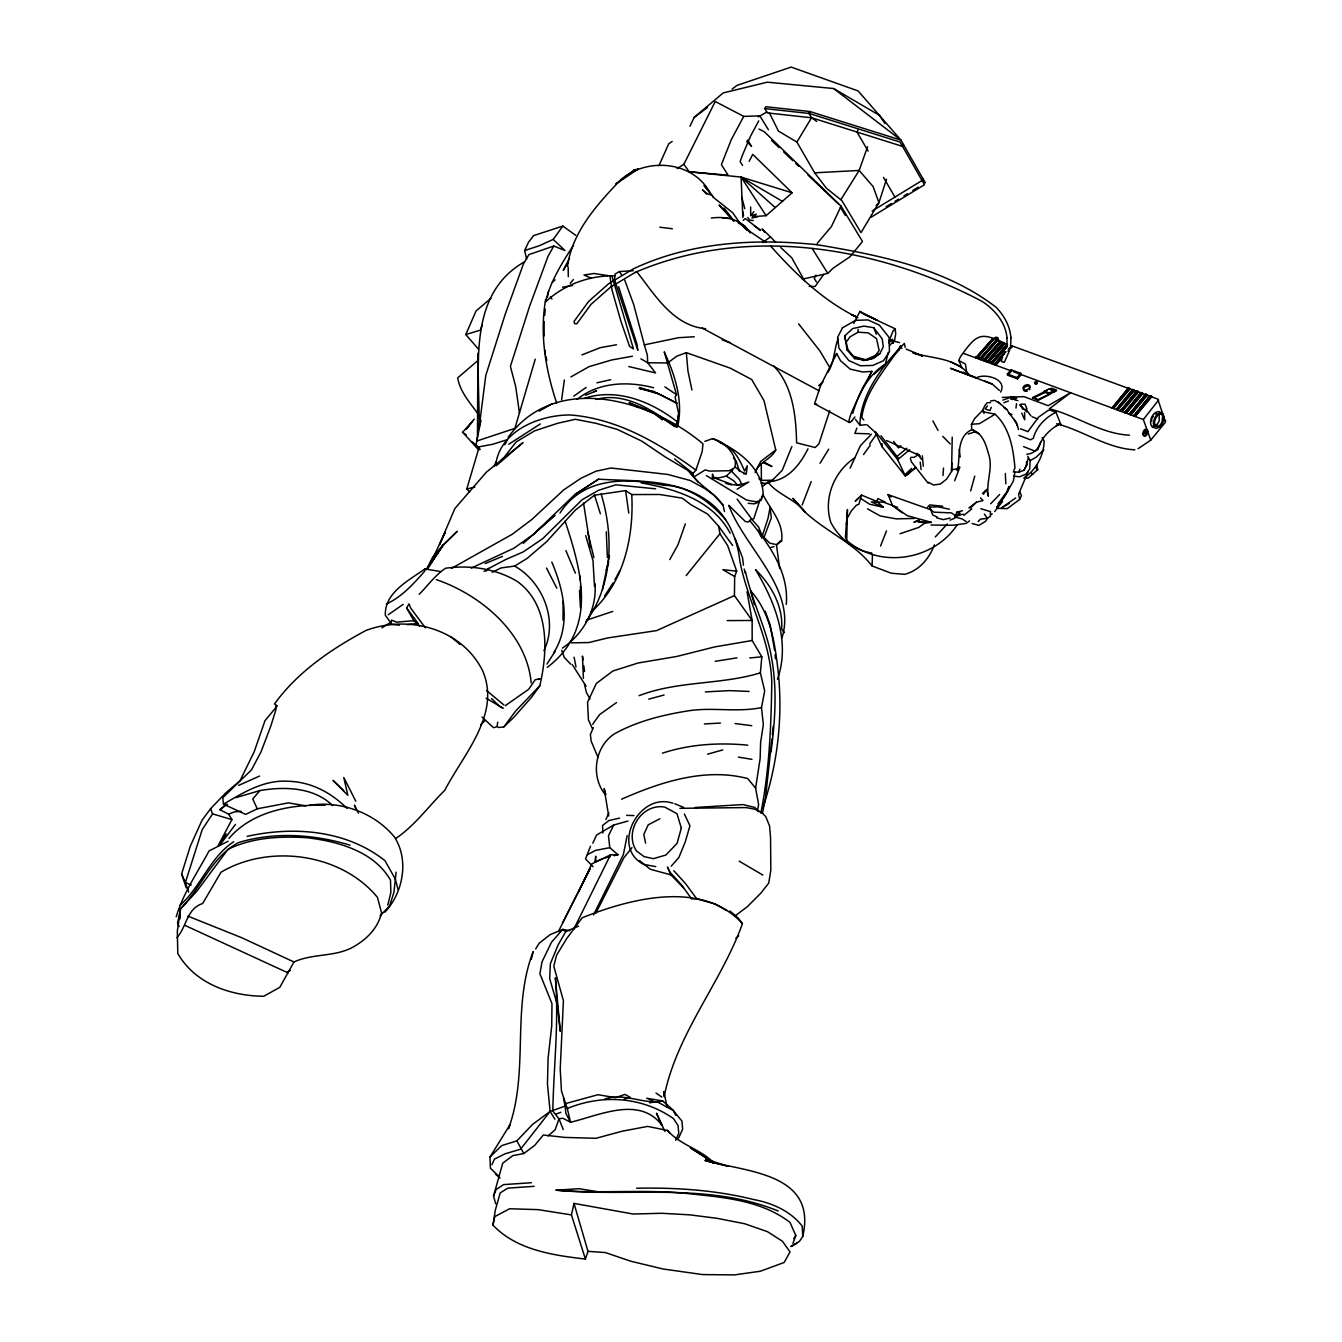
<?xml version="1.0" encoding="UTF-8"?>
<svg xmlns="http://www.w3.org/2000/svg" width="1342" height="1342" viewBox="0 0 1342 1342"><rect width="100%" height="100%" fill="white"/><g stroke="black" fill="none" stroke-linecap="round" stroke-linejoin="round"><path stroke-width="1.5" d="M983.401 494.275L986.605 489.394L988.266 496.204C985.816 481.392 993.835 467.15 988.115 452.657C985.766 443.514 981.841 432.459 971.742 429.658C956.024 437.123 960.419 456.683 957.567 470.556M563.019 620.004L563.103 601.367M781.95 637.953C797.265 589.339 744.609 547.939 728.756 505.33L745.263 521.434L748.266 522.072L751.486 519.002L758.649 527.121L762.004 535.273L769.687 543.107L776.431 544.651L781.598 541.128C784.147 522.843 770.358 509.557 762.893 494.477M865.959 424.726L859.97 425.196C859.836 395.001 883.757 363.967 904.374 343.401L905.145 347.31M477.92 353.231L477.45 436.922L476.125 444.722L480.184 449.436M713.39 477.584L712.401 478.758L712.518 474.078L713.39 477.584L732.514 484.647L739.14 485.385L748.802 481.996L737.127 489.209M1010.861 337.949C1010.174 326.341 1004.202 315.622 996.2 307.385C945.657 268.148 878.842 255.064 817.06 244.714M757.475 810.719L758.616 804.529L755.613 788.106L760.126 758.633L760.629 742.294L763.346 724.646L761.484 707.586L764.688 690.945L760.377 672.845L761.837 656.825L752.174 640.503L752.141 620.474L734.443 595.613L734.661 576.54L736.674 571.155L727.632 545.59L719.949 533.73L718.557 526.131L707.62 514.053L690.962 504.76L682.357 498.184L659.71 494.493L631.747 494.561L625.624 490.635L594.54 495.164L575.349 510.094L546.613 541.698L527.003 558.507L514.64 566.072L501.12 567.934L492.195 572.279M1006.936 343.988L1007.02 337.731M1010.794 344.072L1010.878 337.513M1013.21 471.898L1018.729 472.183L1023.963 470.321L1026.496 465.288L1026.546 461.514M631.747 494.561C633.978 536.565 623.913 583.166 591.134 611.969M827.813 372.506C834.573 361.954 833.919 349.843 838.163 338.536M928.513 482.281L933.512 485.016L940.339 484.026L946.613 479.161L951.595 471.361L951.78 462.923M1024.08 477.752C1036.192 470.069 1044.009 455.089 1044.093 440.881L1042.08 437.576M498.335 727.481L503.77 726.961L513.667 717.484L531.751 697.035L539.803 685.762C547.955 651.273 549.75 605.074 517.442 581.556C496.221 568.639 469.885 564.747 445.477 568.27C435.294 575.131 427.846 585.481 419.274 594.254M846.433 524.789L847.456 509.524L846.718 540.474C879.647 568.991 933.596 560.771 957.249 524.722M934.367 544.869C929.335 558.591 919.253 570.417 904.743 574.342L891.289 573.235L872.082 565.955L872.468 554.397M966.827 373.613L965.485 364.135L958.825 360.528L960.335 356.905C977.295 333.051 980.717 331.491 1007.104 344.542L996.133 357.073M180.096 918.75L180.281 914.774M790.706 1246.483L799.48 1241.35L802.768 1236.385C817.479 1173.025 746.353 1171.952 704.902 1160.478L727.834 1166.332L705.724 1159.002L712.854 1162.877M1027.771 456.263L1030.153 460.591L1029.733 468.928L1026.06 474.078L1019.568 476.796L1013.512 476.125M585.766 622.084C612.657 585.33 614.049 536.364 601.149 493.973M176.959 937.672C186.672 926.785 186.756 908.517 202.625 903.552L220.994 872.233C269.239 843.481 341.321 853.311 377.404 897.328L381.564 912.745C377.874 928.949 365.376 940.625 351.118 948.123C332.984 956.93 311.965 953.592 293.965 961.979L279.79 987.36L263.753 996.25C230.489 995.999 195.127 983.703 177.781 953.474L177.329 931.063L180.566 908.786C201.199 887.783 211.583 856.884 238.54 842.575C274.775 831.503 314.112 834.388 350.027 845.158M595.378 862.336L595.731 856.213L595.211 861.916L602.793 858.729M951.595 471.361L952.216 437.173M440.495 571.507L424.928 568.958C409.058 580.247 384.265 592.728 385.355 615.324L389.666 621.245M943.007 475.554L943.51 468.106M573.487 245.301C562.03 262.847 550.405 281.451 545.473 301.95C564.059 284.655 589.675 275.211 614.888 275.848L615.089 274.07L619.467 271.554L633.172 270.715M846.601 521.317L845.41 537.068L846.718 540.474M544.131 321.627L544.114 336.02M544.684 315.42L545.238 309.197M614.888 275.848L614.519 279.773L637.819 350.329L636.846 343.77L618.628 286.785M771.935 738.838L765.426 798.423L762.457 813.286M772.338 734.661L773.16 726.324M545.657 299.551C539.518 334.493 545.657 369.855 556.695 403.137M594.992 583.485C597.073 609.469 583.602 633.726 562.449 648.119M888.303 352.376L885.284 364.269C867.788 374.653 857.605 396.376 852.724 413.42M770.996 751.956C775.626 717.853 777.521 682.893 769.788 649.075C763.481 622.604 751.252 598.113 745.414 571.507M396.091 872.149L393.927 892.396L389.599 905.9L380.121 915.798M495.651 465.624C499.274 430.883 539.752 414.611 570.769 414.997C617.555 418.855 658.737 442.977 695.894 470.086L693.059 473.458L693.848 477.014C702.47 487.482 715.286 493.671 723.036 505.213L724.462 511.503M424.928 568.958L424.642 571.239C413.638 583.77 401.694 597.039 386.328 604.017M743.552 473.776L746.269 473.81L747.326 465.758L744.558 471.042C740.063 460.373 734.443 448.849 723.07 444.286M1015.961 408.035L1016.548 403.707M561.627 399.748L564.378 379.987M761.585 538.125L768.11 518.012L770.04 507.444L771.348 517.794L764.118 537.068M677.542 426.806C683.648 401.459 674.858 374.653 664.24 351.839L676.519 394.649L675.11 397.064L678.683 413.755L676.603 427.008L654.108 413.453L629.113 402.6M1028.19 458.125L1026.496 465.288M587.997 1251.365L605.309 1252.539L630.757 1261.212L663.065 1268.995L702.604 1274.581L734.443 1274.9L760.327 1271.243L784.147 1262.486L790.019 1251.952L782.453 1241.266L767.439 1231.671L744.609 1223.719L716.963 1218.301L689.805 1214.846L661.64 1213.285L633.122 1214.024L574.007 1203.405L587.997 1251.365L585.414 1259.064C552.971 1255.256 516.418 1249.989 492.984 1225.112L495.299 1210.266L500.214 1192.904L507.813 1188.156L534.133 1186.311M676.603 427.008L678.683 413.755M1145.145 432.795L1146.152 431.99M1014.871 472.334L1013.378 480.973L1004.739 496.389L996.67 507.578L1008.11 490.501L1009.083 486.76M497.144 725.653L497.765 722.113M975.668 357.828L975.886 356.62L977.026 357.895L993.097 339.61M894.409 341.136L895.701 333.94L895.198 328.807L863.443 313.894M1151.587 421.371L1151.889 419.694M547.419 297.27L548.509 291.315M567.532 266.236C572.195 232.082 596.855 204.823 619.685 180.818C645.334 156.846 693.16 160.503 710.103 193.03L704.064 185.448L713.29 196.67M627.167 835.58L623.393 854.552L593.533 914.909M602.441 589.574L609.486 555.554M492.984 1225.112L494.795 1216.624L509.574 1208.756L538.243 1209.645L571.424 1214.913L585.414 1259.064M574.007 1203.405L571.424 1214.913M849.268 422.445L814.577 403.808L820.65 385.456L836.687 353.55L840.545 360.73L850.174 369.117L862.738 372.002L871.897 371.348L868.693 378.159M979.543 357.911L979.241 359.136L996.318 339.945L997.223 340.985L980.767 359.706L979.543 357.911L980.7 359.186L996.72 340.952M983.233 359.27L982.931 360.495L1000.109 341.304L1001.015 342.344L984.575 361.099L983.233 359.27L984.491 360.595L1000.528 342.327M760.83 813.168C769.402 770.207 771.147 725.737 771.784 681.971C770.409 639.195 747.762 602.239 739.861 561.107C737.278 537.588 726.928 514.087 706.932 500.432C675.697 478.591 635.001 481.459 598.599 479.161L575.013 494.426L533.294 534.485L513.986 548.173L471.176 568.152M387.788 905.129L390.841 892.615L390.505 880.184C374.183 851.281 337.479 841.199 306.446 837.676C279.958 836.1 252.111 837.458 227.939 849.385L196.67 891.44L180.566 908.786L177.53 923.246L179.157 926.45M860.423 498.268L869.666 504.257L883.288 507.209L876.913 501.505L861.514 495.081L858.947 504.223L856.364 505.229L851.231 511.05L846.752 519.169M882.097 443.632L881.946 446.567L905.347 476.058L915.714 467.234M480.99 420.281L476.762 441.032L514.892 428.383L535.24 359.186M777.437 679.27C790.723 641.795 775.005 601.921 755.529 569.662C771.298 585.078 783.242 606.215 781.631 628.878L784.382 632.669M531.247 959.312L533.227 951.579C511.117 1008.094 529.469 1072.09 508.484 1128.689L510.128 1124.495L489.981 1157.022L490.417 1168.211L497.999 1175.626M829.708 410.803L818.939 443.799L815.231 447.54L796.594 442.826C796.058 416.205 792.887 386.127 773.848 366.014M1007.943 351.252L1012.371 346.421L1010.509 345.347L1157.827 399.094L1165.41 422.227L1150.782 440.109L1138.05 448.714M1158.498 400.184L1143.35 419.509L1150.782 440.109M495.684 1203.808L493.537 1196.024L502.713 1163.246L512.728 1155.647L523.816 1153.533L534.653 1145.447L543.309 1135.013L564.965 1137.412L595.982 1138.301L621.95 1131.256L647.649 1126.408L667.511 1130.417C680.176 1145.112 700.591 1149.02 713.978 1163.028L690.274 1147.745L714.766 1163.162M970.669 490.887L974.762 476.108M987.091 360.646L986.739 361.904L1003.078 342.411L1003.967 342.73L1004.923 343.753L988.467 362.541L987.091 360.646L988.4 361.988L1004.386 343.737M760.243 498.922L753.885 518.515L752.141 519.606L737.127 499.14M667.108 1107.335L663.904 1091.583L664.173 1096.582C676.636 1033.575 721.04 983.132 742.428 923.699L738.385 918.18L729.914 910.983M962.516 510.715L956.695 512.258L954.883 518.163L950.052 520.109M384.902 912.107C403.12 892.933 409.411 859.803 394.28 836.771C374.116 812.514 340.683 800.587 309.532 805.25M186.202 887.75L181.606 873.927L190.279 846.248L202.038 820.214L210.56 808.74L225.641 793.021L240.017 780.725L254.158 751.856L265.011 720.62L277.358 705.775M176.221 916.787C183.2 893.135 197.509 872.535 209.033 850.962L228.073 841.233M1143.971 431.956L1143.569 433.667A3.623 1.963 -68.6 0 0 1144.407 435.982L1145.431 435.965A3.321 1.795 -68.6 0 0 1147.393 433.617L1147.796 431.906A3.623 1.963 -68.6 0 0 1146.957 429.591L1145.229 429.339A3.321 1.795 -68.6 0 0 1143.267 431.688L1142.847 433.399A3.623 1.963 -68.6 0 0 1143.686 435.714L1144.709 435.697A3.321 1.795 -68.6 0 0 1146.286 434.154M1146.672 433.349L1147.091 431.638A3.623 1.963 -68.6 0 0 1146.253 429.323M606.181 570.098L608.714 562.248M886.492 179.241L878.943 202.642L860.994 232.669L841.904 200.629L826.37 188.165L814.678 172.833L796.896 142.051L778.444 131.097L769.385 112.879M876.913 501.505L877.869 498.553L885.267 502.176L871.361 501.975L883.288 507.209M469.599 491.843L466.815 488.941L479.262 446.785L492.732 444.269L507.444 439.622L504.777 444.789M685.343 523.883L677.911 544.919L669.792 559.564M867.553 146.731L859.165 170.434L840.914 199.623M888.823 341.64L893.101 330.803L895.198 328.807M1009.57 350.497L1004.554 361.77M791.864 446.584L782.252 470.237L772.371 480.251L761.434 480.352L758.935 478.792M811.205 481.56L802.164 505.011M593.03 866.714L585.531 858.897L590.497 846.248M695.894 470.086L702.235 451.382L702.956 443.783C650.618 399.664 555.605 371.516 508.098 437.391M704.869 441.367L712.568 438.633C735.919 448.698 762.659 466.68 763.195 494.812L761.115 500.365L756.016 501.791L746.706 500.096L706.328 475.571M792.921 1243.363L795.823 1235.596L790.052 1222.478C760.511 1199.53 721.04 1197.215 685.158 1193.29C642.214 1189.197 599.086 1193.877 556.108 1190.169L579.19 1188.693L599.253 1191.998M954.665 480.721L959.882 467.117M856.884 428.115L854.854 433.382L869.515 433.852M482.298 325.032L480.268 330.182L465.791 334.561L478.389 349.037M880.57 545.959L886.492 530.912M893.403 356.116L899.023 349.91L900.7 345.699C886.475 368.597 865.171 390.321 861.765 417.765L863.829 419.945M493.537 1196.024L496.154 1189.498L503.569 1184.617L531.449 1182.721M893.873 341.136L893.051 343.2L893.873 341.136L899.526 342.579M1005.594 494.695L1008.916 486.525M1027.15 464.147L1023.963 470.321M494.393 465.741L495.936 462.017M850.107 468.173L860.423 445.661L871.394 434.221M1018.729 472.183L1019.987 469.146M1040.654 442.072C1038.96 448.245 1033.575 454.183 1026.815 454.183M465.791 334.561L476.075 310.925L490.954 298.31M593.332 727.649L590.396 734.443L591.101 741.002L597.978 757.274M1027.888 472.25L1018.595 494.158L1019.635 499.459L1007.272 508.635L997.475 508.366M553.676 652.833C571.356 624.986 563.908 590.497 551.814 562.08M1013.797 470.572L1014.955 467.922C1013.26 448.815 1009.838 427.796 995.076 414.208L984.525 412.028L982.495 410.551L974.778 418.402L971.474 424.273L971.742 429.658M675.68 1140.348L678.767 1133.302L678.045 1125.519L673.432 1118.54C642.03 1096.699 602.273 1094.032 567.297 1108.526L561.476 1091.096L560.218 1069.004L563.422 1000.713L553.793 966.206L556.578 955.152L566.659 938.662L582.143 917.827C629.952 898.536 702.604 879.446 742.428 923.699M762.726 807.985C777.957 763.464 783.325 714.867 777.756 668.014C774.535 640.335 769.721 611.986 750.547 590.715L754.422 604.605M991.319 407.347L989.91 410.551L985.129 408.975L987.46 405.854M658.905 165.737L668.752 143.745L672.191 141.43M605.896 819.559L608.865 812.933M746.739 141.883L747.578 140.021L751.57 146.362L748.417 143.225M922.877 178.637L922.021 180.516L872.166 211.013M678.582 1138.15L682.659 1129.125L681.904 1121.04L673.097 1110.421L657.496 1101.983C640.117 1102.352 622.805 1093.16 604.789 1098.997M526.601 259.258L524.688 250.518L528.446 242.365L533.579 235.622L562.868 226.077L575.735 235.32M903.468 144.5L902.579 146.395L811.725 117.794L808.958 113.433L764.755 108.585L765.829 106.723L810.031 111.554L900.985 140.138L925.275 182.864L922.457 180.08M755.11 472.569C758.498 462.252 771.08 459.568 775.76 449.973L764.001 400.587L751.654 379.484L730.199 368.127L686.332 352.644L676.72 356.217L667.679 362.961L647.716 362.759L640.922 358.851M491.893 1164.671L494.46 1159.119L505.263 1153.734L520.545 1149.222L550.103 1111.461L565.116 1106.127L563.439 1098.041M592.812 843.179L596.603 835.026L613.68 825.028L628.006 821.052M712.485 477.081L718.305 478.037L726.29 476.091L732.95 469.734M613.68 825.028L608.496 835.747L609.771 847.658L618.041 854.753L610.493 854.871L573.705 929.318M857.89 130.157L857.001 132.053L868.123 151.109M759.035 129.067L764.353 131.801L841.082 206.148L831.436 226.546L817.228 243.372M1019.635 499.459L1021.48 495.55L1019.685 491.826M689.973 126.249L694.2 117.375L723.17 92.95L767.288 82.181L833.634 88.538L879.295 115.244L885.015 123.581M430.346 563.422L445.208 532.237L439.589 544.399L454.871 508.534L486.358 472.166L522.994 442.592L496.339 465.64M543.879 650.753C558.507 620.809 542.94 581.975 514.64 566.072M1144.978 432.459L1146.269 432.325L1145.095 433.583M558.356 931.6L590.228 868.341L562.516 923.078M677.073 168.606L683.866 164.278L715.236 101.522L743.77 116.385L759.874 115.882L768.446 129.788M815.953 275.06L814.242 278.482L816.456 281.954M853.747 323.388L859.903 311.394L877.064 320.184L863.292 313.877M874.531 357.744L879.849 353.684L883.304 346.79L882.231 338.939L873.759 327.7L863.896 326.123L852.69 328.572L844.655 335.986L847.154 350.145L854.804 358.683L866.697 360.059L872.568 358.314M578.67 891.692L591.839 863.879L610.493 854.871M569.444 258.352L563.237 270.413L568.371 261.992M426.202 569.813L432.644 557.316L443.38 544.667L457.27 531.298L441.988 546.446L436.167 554.934M749.155 161.359L752.745 154.38L792.115 192.795L766.114 215.676L752.56 216.733M226.026 804.244L219.836 809.696L228.677 814.158L231.914 819.593L218.176 845.611M595.764 913.332L623.896 857.739L631.981 847.674M755.512 471.243L760.78 461.396L775.76 449.973M743.77 116.385L731.34 139.518L721.392 164.68L728.136 175.198L689.218 171.776L683.866 164.278M613.109 582.948L604.605 595.999M615.005 579.543L619.702 571.004M956.779 470.136L958.758 466.546M807.985 448.798C800.084 464.466 788.358 479.882 769.587 481.728M524.688 250.518L539.048 245.838L553.189 239.43L565.016 250.568L553.81 246.039L548.073 256.221L529.738 305.859L510.396 366.332L515.714 386.681L519.455 413.034M578.519 926.165L565.754 931.583L558.171 944.835L550.371 963.707L549.683 978.62L557.349 1004.94L560.285 1031.327L555.37 977.865C559.128 1022.151 553.642 1066.84 552.803 1111.025L558.993 1118.809L563.237 1129.561M808.958 113.433L810.031 111.554L809.109 113.433L900.096 142.051L924.437 184.76L871.075 217.203M419.593 626.177L413.839 620.692L406.626 608.01L409.008 603.883L410.753 608.178L425.364 627.821M889.377 345.733L892.866 342.126M633.743 268.652L608.714 283.648L588.584 301.48L574.057 321.392L574.577 323.623L576.741 323.774M888.941 342.982L892.648 339.207L892.061 340.902L889.612 339.476L890.383 340.214M1000.662 392.065C1007.557 379.4 986.303 373.311 977.093 377.438M758.733 120.881L750.564 136.112L742.143 155.907L740.147 161.577L742.562 165.385M796.896 142.051L811.591 117.677M535.693 948.878L539.149 943.225L550.186 934.619L562.768 929.385L569.78 930.727M820.029 463.258L828.702 449.184M899.023 349.91L900.851 346.957L901.891 348.366M218.998 845.376L226.194 833.902M834.657 356.737L836.687 353.55M427.192 569.092L443.38 544.667L427.343 568.958M546.966 664.038L555.185 651.239M823.686 274.372L815.148 286.483L809.243 286.383M210.56 808.74L212.539 813.873L202.223 829.608L185.364 882.566L188.719 892.162M871.897 371.348L862.101 388.995L851.465 412.631A43.548 4.177 -62.7 0 0 851.868 420.734M869.65 444.017L876.511 434.053M793.709 1238.565L795.823 1235.596M846.517 341.774L850.04 336.825L858.159 332.195L868.291 332.883L876.561 338.654L879.144 350.53L873.357 358.398L863.745 360.478L853.998 357.089L847.909 349.507L844.655 335.986M592.661 724.277L599.606 714.581L616.498 702.571M863.527 454.586L870.237 445.242M553.189 239.43L562.868 226.077M997.928 503.921L1005.544 493.554M577.077 323.439L590.966 304.399L610.593 287.104L635.37 272.325M219.568 845.443L235.437 824.458M863.745 360.478L879.849 353.684M504.693 456.565L516.15 441.937L534.619 430.832L557.92 423.2L575.366 419.291L595.932 423.3L617.421 429.457L641.661 441.065L665.565 457.169L693.059 473.458L674.623 458.914M994.69 511.503L1002.608 501.388M467.15 428.031L474.263 419.04M851.868 420.751L854.871 416.959M466.144 429.339L472.501 421.388L462.571 432.241L478.926 449.973M719.949 533.73L686.165 575.584M570.249 283.38L573.336 279.589M995.462 340.348L997.643 337.681L996.083 337.127L992.375 339.241L977.647 356.1M750.631 206.987L750.698 215.609L753.952 211.617M179.778 905.598C200.897 886.861 210.006 857.085 233.709 841.753M1126.29 412.732L1125.099 411.625L1126.29 412.732L1142.059 392.887L1141.153 392.552L1124.63 412.631L1141.153 392.552L1142.344 393.659M1129.998 414.091L1145.783 394.212L1129.243 414.326L1145.783 394.212L1147.611 395.051L1130.903 414.93L1129.712 413.319L1130.803 414.393L1146.588 394.498L1130.803 414.393M1134.258 415.785L1150.211 395.689L1133.705 415.97L1150.211 395.689L1151.939 396.611L1135.231 416.523L1133.973 415.014L1135.147 416.121L1151.101 396.007L1135.147 416.121M1116.896 409.276L1133.453 389.784L1134.493 390.337L1117.802 410.115L1117.416 408.807L1116.158 409.511L1132.665 389.499L1116.896 409.276L1133.738 390.572L1132.665 389.499L1133.738 390.572M1121.09 410.87L1136.909 390.992L1120.402 411.071L1136.909 390.992L1138.721 391.864L1122.029 411.659L1120.805 410.082L1121.929 411.172L1137.748 391.294L1121.929 411.172M1125.384 412.397L1142.059 392.887L1143.099 393.424L1126.391 413.269L1126.005 411.96M1112.652 407.733L1129.159 388.224L1130.149 388.777L1113.474 408.522L1113.088 407.23L1111.931 407.951L1128.421 387.955L1112.652 407.733L1129.444 388.995L1128.421 387.955L1129.444 388.995M332.615 805.552C313.692 787.083 284.47 786.378 259.895 790.572L252.749 798.993L257.295 808.79L288.362 802.868L305.942 805.888M761.518 496.792L763.195 494.812M776.901 544.785L780.222 540.943L781.598 541.128M1021.212 374.586L1017.504 378.863L1007.859 375.307L1007.339 374.032L1011.063 369.771L1020.708 373.311L1021.212 374.586L1143.35 419.509M1007.859 375.307L1011.566 371.029L1011.063 369.771M1017.504 378.863L1016.984 377.605L1020.708 373.311M987.511 361.652L1003.497 343.418M1007.104 344.542L990.648 363.33L993.399 360.21M1007.59 344.273L991.704 362.424L992.191 363.9L1007.288 346.655M1006.685 346.806L991.302 363.128L993.952 360.109M996.586 357.089L1003.212 349.524M1005.208 351.386L994.372 364.705L1003.984 353.718M1005.997 351.671L995.412 363.766L995.898 365.276L1002.659 357.308M997.693 361.468L1004.302 353.919M1008.261 349.39L1010.912 346.353L1010.509 345.347M977.043 356.267L992.694 338.587L993.516 339.643L977.093 358.348L976.607 356.888M979.962 358.918L985.296 352.845M987.964 349.809L995.982 340.683M983.652 360.277L999.673 342.009M671.168 866.211L678.867 857.521L685.192 842.088L689.956 825.766L684.386 814.024M935.29 536.917L947.267 524.001M560.017 512.946C583.2 477.031 625.909 477.584 663.2 485.234C687.976 485.401 710.052 501.841 725.636 519.706M927.507 507.293L929.721 504.928L942.805 506.236M876.141 205.611L878.943 202.642L873.122 186.605L859.165 170.434L814.678 172.833M547.284 667.393C597.525 628.979 582.193 572.917 565.167 521.317M489.981 1157.022L501.673 1145.615L516.855 1140.868L532.606 1124.395L550.103 1111.461L547.452 1084.001L548.09 1058.167L551.73 1025.993L551.965 1003.648L539.903 973.722L542.017 961.828L551.545 942.151L562.768 929.385L565.754 931.583M501.036 460.323L503.904 457.337M990.681 503.753L999.639 494.493M228.912 838.498C251.927 811.289 291.298 804.177 325.167 805.25M978.083 521.585L980.499 519.153L987.377 518.347L990.362 516.301L990.43 511.621L980.801 508.685M802.348 279.203L827.813 273.399L832.828 268.4L849.989 256.741L862.503 241.493L841.082 206.148M1156.435 426.27L1157.777 424.928M982.512 493.453L985.229 490.753M486.123 571.105L488.857 568.387L505.666 559.564L523.212 551.914L542.722 538.662L581.975 499.828L598.482 490.3L615.777 484.831L655.668 488.823M1024.08 478.457L1028.157 478.087L1037.668 469.7L1036.779 465.003M861.514 495.081L855.24 501.237L858.192 498.469M970.451 508.014L976.439 502.193L983.049 500.583L980.448 497.832M1043.841 449.855L1036.108 457.253L1030.153 460.591M873.793 374.368L885.284 364.269M480.621 724.747L484.999 720.637M911.637 468.442L905.833 473.86L906.521 475.32L915.73 467.653M822.948 381.866L818.872 385.674L821.606 384.097M478.54 359.991L457.689 377.89C460.071 392.283 470.79 403.59 478.926 415.164M552.367 282.29L555.051 279.908M533.294 534.485L554.9 515.244L523.246 543.393M548.09 1135.902L555.135 1129.763L558.993 1118.809L562.835 1118.238L570.535 1122.247C599.203 1115.487 639.362 1095.609 661.757 1125.049L656.49 1113.206L664.961 1131.457M1015.642 497.983L1001.333 507.981L1009.201 503.401M900.901 445.779L898.385 447.926L893.621 441.434M957.551 515.11L959.849 513.147L956.695 512.258M743.233 220.373L745.38 218.578L760.595 230.421L754.506 226.026M855.139 457.505C834.204 471.327 823.065 498.134 830.832 522.457C839.102 538.125 854.015 550.388 871.797 553.005M963.858 515.362L971.759 508.886M735.852 938.226L738.788 935.844M762.457 486.542L769.536 480.872M539.803 685.762L515.781 710.874L503.77 726.961M969.528 520.847L966.274 523.38L953.072 525.242L930.979 525.024M968.89 507.947L976.439 502.193M734.896 916.032L747.276 906.739L760.998 892.984L768.748 883.036L770.828 870.22L770.543 837.374L769.57 825.984L765.695 816.456L761.3 812.162L754.875 809.209L746.202 807.582L679.924 808.32M694.2 117.375L707.385 107.528M732.095 89.058L737.043 85.368L791.176 67.1L858.108 90.937L900.985 140.138L833.634 88.538M762.575 242.583L770.459 236.88L775.575 242.181M1001.82 359.102L1001.451 361.468L1003.984 362.357M598.599 479.161L575.013 494.426M395.773 838.431C414.913 825.632 428.433 806.307 444.739 790.354C463.577 754.036 501.237 714.313 482.65 670.765C461.463 628.341 408.673 614.636 366.064 630.404C331.659 648.84 297.471 671.956 274.489 703.98L275.966 704.802L275.898 709.75L270.799 726.123L261.069 751.772L251.491 769.889L222.789 797.668L223.46 804.16L245.67 814.393L257.295 808.79M925.292 522.743L918.8 527.406L900.029 533.747M219.836 809.696L227.385 804.311M773.478 479.295L767.825 483.321L761.3 483.355L762.692 482.533M959.849 513.147L954.95 516.62L963.254 514.103M573.789 396.142L586.118 387.435M388.274 614.737L403.204 604.353M451.415 568.438L512.241 534.284L531.868 519.471L563.674 489.897L581.052 478.222L596.033 471.193L610.929 468.006L667.712 474.431L690.174 480.486L705.271 488.79L714.045 495.315L723.036 505.213M906.823 448.245L897.278 456.179L897.681 459.652L905.347 476.058M909.691 449.755L897.681 459.652L875.554 431.839M505.38 705.607L528.664 689.285L535.173 679.757L539.115 678.867M508.786 444.219L540.323 423.988M381.916 627.855L391.545 621.732M577.194 399.329C598.599 382.034 627.989 381.011 653.621 387.754M990.631 514.909L992.224 513.919M918.985 454.317L914.036 457.354L911 457.303M484.043 571.323L488.857 568.387M886.156 206.685L891.491 203.447M895.047 201.283L898.603 199.102M903.938 195.865L907.494 193.701M912.828 190.447L918.163 187.192M223.46 804.16C243.674 792.451 264.038 779.568 288.58 781.279C311.327 782 331.172 792.636 346.974 808.37M287.054 972.38L290.392 970.367M1145.749 431.906L1145.33 433.667M791.478 1246.399L796.762 1243.346M539.199 411.172L552.334 403.623M1056.154 425.917L1059.593 423.955M758.347 116.871L766.802 112.04M570.853 376.951L589.104 366.618L611.818 359.941L632.451 356.217M995.076 414.208L979.392 423.703L971.474 424.273M1054.443 391.864L1053.94 390.589L1049.293 393.021L1044.378 391.21L1044.881 392.485L1049.494 393.541M1056.322 389.968L1051.591 388.224L1049.36 389.331L1056.607 390.74L1037.953 399.564L1032.585 397.551L1038.255 400.319L1049.796 394.296M587.461 854.619L595.546 850.392L609.771 847.658M524.571 261.774C465.456 295.324 480.285 371.113 479.06 428.048L485.787 375.441L505.28 314.062L523.581 263.586L528.916 254.611L553.81 246.039M659.895 818.754L648.22 824.81L643.808 834.422L645.586 843.111M1044.378 391.21L1049.159 388.828L1053.94 390.589M1046.961 390.522L1032.585 397.551M1044.881 392.485L1032.904 398.322M621.581 799.195C660.432 782.067 705.154 767.372 747.645 778.561L755.613 788.106M238.641 785.389L259.593 776.062M919.304 519.891L913.952 522.273L919.488 519.941M485.167 563.573L502.411 556.41M734.443 595.613L656.54 630.623L607.691 637.936L588.786 642.566L571.625 642.835M585.582 395.253L596.586 390.79L593.818 391.713M634.095 268.484C690.912 241.946 755.412 238.339 816.976 244.697M635.018 272.493C746.236 224.584 877.651 246.207 982.126 301.413C995.311 309.968 1005.879 323.187 1007.003 338.167M1002.826 400.117L1012.271 396.762L1016.615 398.306L1013.898 399.195M1003.883 402.785L1008.446 400.956M228.677 814.158L234.447 811.86L241.241 811.306M581.942 354.892L600.126 347.712L616.498 344.743M538.394 679.421L540.038 678.8M556.225 1114.028L560.922 1112.266M758.482 502.294L754.204 503.854L748.199 503.3M612.774 611.432L586.42 620.205M951.411 469.801L957.769 468.677M1061.22 425.498L1056.037 412.346C1045.804 416.909 1035.873 427.393 1033.407 438.18L1030.505 439.84L1018.981 435.362M1060.532 423.736C1050.333 428.266 1040.453 438.75 1038.037 449.503L1035.135 451.164L1023.644 446.651M968.253 434.003L974.795 431.923L979.023 433.768M235.806 797.668L259.895 790.572M1010.476 399.094L1013.126 398.322M760.377 672.845C720.889 684.99 678.029 680.595 639.094 695.676M771.08 547.435L773.998 546.613M707.637 754.154L722.751 749.926M624.248 1099.081L630.304 1097.387L624.969 1094.418L615.475 1097.639L597.962 1094.72L565.334 1103.644M497.547 726.592L493.537 727.7L482.013 717.064M648.773 699.148L664.072 695.005M662.445 753.164C689.889 744.189 719.111 742.378 747.729 745.179M624.751 280.142L633.676 304.483L644.345 344.877L678.566 337.698L694.284 336.758M750.698 215.609L756.334 214.166L751.939 218.025L757.827 216.616M604.688 857.941L610.409 856.582M614.217 855.659L618.041 854.753M950.153 518.012L943.292 519.622L936.901 517.895M466.815 488.941L474.766 487.112M619.618 818.1L608.966 820.516L602.508 825.515L602.977 833.03M596.905 382.805L610.694 379.702M595.898 399.43C624.6 391.646 652.665 409.897 674.59 426.622L677.475 422.009C651.927 401.795 617.236 387.687 584.726 398.222M1026.395 391.26L1027.284 391.076M247.129 836.368C293.713 825.951 346.521 830.061 385.02 860.742L395.269 878.993L398.104 889.629M657.496 1101.983L662.713 1100.96L673.198 1110.119L675.781 1115.303M562.516 287.188L572.598 285.51M715.236 661.321L736.993 657.848M752.174 640.503L714.732 646.911L676.938 656.423L637.903 663.049L612.858 671.017L596.301 683.481L587.544 702.285L588.417 719.815L592.359 728.505M761.484 707.586C737.865 712.518 713.642 707.234 689.771 710.606C663.804 714.649 637.802 720.906 614.653 733.705C594.623 746.555 590.346 776.632 605.41 794.732M990.614 400.956L994.741 400.352L1000.176 403.657M413.839 620.692L396.645 622.151L391.612 620.121L390.522 624.131L399.346 625.221M649.662 1102.788L662.713 1100.96L646.693 1098.226L654.175 1101.614M407.263 624.684L417.496 623.426M931.398 522.34L925.41 523.044L917.76 521.619L931.398 522.34L907.46 515.747L892.547 505.515L888.001 494.611L931.398 509.977M749.775 657.949L761.837 656.825M1129.461 435.177C1101.279 433.952 1076.318 415.517 1049.343 408.756L1070.614 392.753L1048.136 405.687L1024.013 396.645L1002.323 397.4M921.115 469.532L920.193 462.134M1134.846 449.805C1107.284 448.58 1082.927 430.463 1056.607 423.753M704.382 723.959L720.469 723.036M705.338 691.918L729.427 690.61L749.138 691.449M695.19 807.515L742.914 804.563L754.808 807.448L759.052 811.876M955.588 515.781L951.478 512.896L933.864 512.158L930.56 509.692L929.805 507.125L937.823 506.773L949.398 509.222M990.564 402.6L987.209 402.717L984.944 405.469L982.495 410.551L984.005 413.386M914.07 518.465L896.221 518.868L880.285 515.965L867.519 508.853M726.676 910.497L714.967 903.904L696.766 898.821L691.667 898.922L681.333 884.63L669.993 872.25L667.477 867.117L670.899 874.85L683.548 887.867M636.662 1188.224C675.814 1187.452 715.42 1190.052 753.533 1199.513C772.036 1202.969 790.421 1210.903 802.214 1226.152L802.768 1236.385M727.196 620.591L752.141 620.474L747.041 591.805M711.294 218.041C725.787 216.079 742.411 219.367 750.245 232.954M722.566 218.008L727.817 217.991M1021.01 404.143L1025.053 404.21L1026.999 408.991M626.647 815.332L633.927 815.584M689.218 171.776L741.086 177.077L792.115 192.795M556.108 1190.169C629.985 1197.316 707.268 1182 778.209 1211.004M736.674 571.155L722.835 569.645L734.661 576.54M811.575 117.794L767.406 112.913L764.755 108.585M672.963 803.288C638.943 791.411 610.14 847.372 643.774 864.433L655.768 866.613M659.794 227.217L672.342 228.761M735.148 723.539L751.772 725.703M753.214 220.541L749.692 220.071L747.712 217.421M814.577 403.808L816.657 404.11M607.758 275.563L593.835 273.483L583.971 275.043L591.268 278.096M913.952 353.231C932.992 358.717 956.578 357.861 969.746 375.458M1153.717 427.494L1152.526 427.31C1147.678 422.747 1152.442 411.256 1159.119 411.591L1160.075 412.329M1153.164 425.783L1155.194 425.649A7.146 3.858 -68.8 0 0 1159.169 420.902L1159.253 413.722M738.419 757.14L751.973 759.337M670.899 874.85L650.333 869.281L639.513 860.558M705.557 328.706C673.063 325.72 654.946 294.905 636.695 271.554M1014.703 399.882L1017.84 400.553M628.828 366.551L655.55 372.925L647.716 362.759L647.314 355.11L644.345 344.877M641.191 482.902C675.395 489.025 712.753 500.231 730.165 533.227M212.539 813.873L231.914 819.593M462.571 432.241L466.244 434.858M658.855 393.894L638.993 388.324L653.588 391.344L677.307 403.405L658.855 393.894L639.664 387.419M972.111 523.481L978.888 525.41L985.8 521.149L987.377 518.347L984.391 514.087M725.787 483.372L731.323 484.915M854.804 358.683L853.579 356.318L866.697 360.059M955.018 516.922L962.264 519.002L966.139 521.568M897.597 507.41L883.774 502.277M920.813 355.445L922.357 355.898L906.152 349.037M912.677 352.812L922.357 355.898M436.318 579.61C480.906 594.875 526.735 633.374 531.18 682.776M722.113 339.878L729.796 342.546M1010.912 346.353L1011.902 346.722L1011.281 345.632M1137.194 391.763L1138.033 392.065M1150.497 396.46L1151.386 396.779M712.568 438.633C723.388 441.451 731.893 449.956 735.399 460.491L735.148 467.402L729.327 470.707L709.599 471.109L705.154 469.935L693.848 477.014L687.473 469.683L698.31 482.449M977.026 357.895L975.886 356.62M963.489 353.349L1011.566 371.029M1013.495 371.751L1019.283 373.881M1007.339 374.032L1016.984 377.605M1056.037 412.346L1049.847 410.015L1047.783 410.602L1038.406 417.278L1027.922 431.671L1020.457 428.786M646.341 409.495L629.583 403.154L638.44 407.565M1032.166 416.792L1037.702 418.905M746.269 473.81L741.623 471.998L735.265 467.133M711.512 195.244L706.328 193.231L702.503 189.893L706.798 194.137M984.391 380.977L992.174 384.064L999.438 390.438M992.174 384.064L950.488 368.295L976.422 377.958L962.986 372.103M187.897 916.133L241.661 937.689L293.965 961.979M674.892 803.808L683.615 807.381M191.269 884.999L185.364 882.566L181.606 873.927M997.928 401.795L1007.003 409.629L1009.201 413.353L1012.002 414.577M763.028 462.604L771.986 466.513L763.749 461.883M886.676 440.528L916.787 454.301M857.001 317.081L851.382 314.548L857.873 317.786M184.928 925.376L288.111 972.916M937.37 517.14L932.69 514.942L931.331 511.436M702.202 328.052L819.056 390.79M950.27 361.686L961.224 367.104M739.224 861.195L762.826 875.034M738.301 222.856L745.263 226.613M856.431 316.997C822.68 300.289 795.487 273.902 770.643 246.072M782.604 201.468L741.086 177.077L742.864 217.488M486.173 698.276L503.166 708.224L499.878 706.647L491.524 698.578M1163.699 418.889L1165.779 420.868M726.29 476.091L733.957 480.956L737.295 484.982L741.572 483.959L739.442 479.413L732.011 471.713M718.238 441.384L721.577 443.565M1004.168 407.75L1007.003 409.629M664.911 386.932L676.519 394.649M655.986 1093.009L661.791 1097.085M486.559 690.543L503.921 704.986M811.725 117.794L816.691 121.434M892.547 505.515L902.243 512.812M920.243 456.062L916.636 453.328L921.82 459.518M654.108 413.453L662.344 419.828M766.114 242.516L745.984 228.861L737.58 221.027L747.326 230.489M888.001 494.611L891.088 497.043M712.468 196.653L732.766 212.808L740.482 223.929M471.914 441.719L475.102 444.286M451.18 636.997L460.038 644.462M495.55 1174.133L500.113 1178.108M775.089 207.423L741.086 177.077L766.114 215.676M867.15 424.911L875.739 432.795M780.692 247.498L791.73 257.748L804.479 280.679M770.459 236.88L762.088 228.912L764.605 232.2M771.583 140.474L779.165 147.67M783.711 151.981L792.803 160.621M795.84 163.506L798.876 166.391M807.968 175.03L838.28 203.816M343.753 790.656L333.034 780.39L347.863 795.32L343.77 777.454L355.781 801.208M767.976 482.164C778.226 495.131 795.437 499.107 805.234 512.225C826.286 531.784 854.099 542.923 872.082 565.955M928.194 483.237L911.486 462L910.279 458.36M859.903 311.394L861.564 313.089M942.772 436.368L950.237 443.984M570.702 664.156L564.311 657.513L561.728 650.3M786.244 604.42C789.13 572.346 769.016 544.03 749.574 520.428M1026.781 411.96L1019.886 404.579L1023.074 409.427M473.625 444.034L478.54 449.285M733.067 220.054L719.127 205.007L733.889 221.279M673.885 870.757L685.51 883.573L696.766 898.821M1035.538 467.335L1037.668 469.7M733.487 457.991L736.154 461.094L739.459 471.411M733.923 220.776L724.059 208.077M1009.201 413.353L1016.347 422.428L1018.528 429.608M880.989 435.747L898.083 457.907M798.574 323.825L819.794 350.782L829.759 367.507M855.408 419.325L859.97 425.196M1031.226 472.585L1032.736 474.548M667.511 1130.417L669.658 1133.218M523.816 1153.533L516.855 1140.868M1025.858 409.125L1030.958 415.869M418.536 623.963L406.626 608.01M718.557 526.131L732.648 545.456M586.085 686.198L572.162 664.441M973.537 430.061L974.795 431.923M812.145 248.421L827.813 273.399M550.103 1111.461L554.917 1119.194M550.539 296.834L551.931 299.081M619.467 271.554L621.581 274.993M840.31 207.154L845.376 215.508M883.489 177.446L894.946 197.073M1013.931 419.14L1017.639 425.766M589.943 698.88L586.404 692.422L584.491 684.353M932.858 420.885L938.041 430.447M546.496 568.052L556.829 588.215M358.499 813.185L354.439 805.116L355.915 808.958M875.118 432.023L881.946 446.567M1021.715 413.101L1024.701 419.811L1024.6 412.548M758.163 530.124L760.897 536.532M958.825 360.528L961.895 367.758M565.905 550.589L575.366 573.118M980.281 358.18L980.7 359.186M987.98 360.981L988.4 361.988M984.072 359.572L984.491 360.595M992.124 363.447L990.882 362.122L991.302 363.128M997.643 337.681L999.622 342.546M1006.768 343.988L1007.171 344.995M873.759 327.7L876.326 334.242M735.064 538.327L742.562 557.769L743.434 565.234M765.225 611.214L770.14 624.919L774.653 650.518M929.805 507.125L930.828 509.994M594.54 495.164L600.377 513.785M611.969 276.049L633.441 348.903L629.566 346.37L620.893 321.174L612.053 290.207L609.989 276.301M605.896 794.481L604.168 788.66L608.698 815.97M585.682 535.592L592.996 560.637L594.506 586.488M575.986 667.008L574.108 657.194M741.841 197.391L744.776 208.698M545.825 356.402L546.831 360.361M587.779 532.338L593.902 557.718M744.256 569.075L745.078 572.917M691.918 390.019L687.926 370.929L686.332 352.644M742.831 211.885L743.552 215.659M776.431 544.584L779.652 568.421M583.535 503.049L590.497 547.804M567.297 1108.526L570.535 1122.247L565.838 1113.39L565.116 1106.127M625.624 490.635L628.777 513.13M582.998 659.928L582.462 656.053L583.401 678.364M583.787 665.716L584.558 671.52M959.211 449.285L960.218 456.951M775.072 654.678L775.491 658.855M922.323 455.844L923.296 466.177M846.987 348.115L847.154 350.145M545.053 350.312L545.322 354.405M579.509 590.48L580.415 607.557M1005.326 473.508L1005.829 483.825M606.282 531.801L607.406 557.484M858.075 329.377L858.159 332.195M580.197 576.053L580.281 580.063M580.415 586.051L580.683 598.046M568.169 267.092L568.303 276.67M761.25 463.711L761.434 480.352M1152.476 417.999A7.146 3.858 -68.8 0 1 1153.281 416.406M1155.328 413.957A7.146 3.858 -68.8 0 1 1156.452 413.235M1030.019 388.962A3.724 2.55 -21.8 0 1 1029.566 389.633M1030.069 387.016A3.355 2.298 -21.8 0 0 1027.435 386.026L1025.691 386.563A3.724 2.55 -21.8 0 0 1023.577 389.012L1023.761 390.27A3.355 2.298 -21.8 0 0 1025.556 391.26M1144.072 432.225A3.321 1.795 -68.6 0 1 1146.034 429.859M1153.432 422.881L1153.751 426.421L1155.378 428.366C1162.055 428.652 1166.785 417.228 1161.987 412.631C1156.754 412.028 1154.07 418.587 1153.432 422.881M1154.439 422.428L1155.244 426.253L1158.045 426.706A7.146 3.858 -68.8 0 0 1162.021 421.942L1162.658 415.735L1161.333 414.158L1159.303 414.292A7.146 3.858 -68.8 0 0 1155.328 419.056L1154.439 422.428M1034.531 382.621C1037.265 386.01 1037.953 378.478 1034.531 382.621M1034.833 383.393C1037.567 386.748 1038.238 379.266 1034.833 383.393M1029.8 386.328L1029.784 386.999A3.758 2.567 -21.8 0 1 1027.637 389.465L1025.892 390.002A3.372 2.315 -21.8 0 1 1023.225 389.012L1023.04 387.754A3.758 2.567 -21.8 0 1 1025.171 385.288L1026.915 384.751A3.372 2.315 -21.8 0 1 1029.582 385.724L1029.8 386.328M681.3 828.048L677.123 843.346L665.8 855.072L653.353 858.662L644.11 856.632L636.494 850.979C623.661 831.755 641.677 803.053 664.76 807.079L677.005 813.722L681.3 828.048M1012.992 398.54L1012.522 399.631L1012.271 396.762L1012.992 398.54M842.474 327.817L837.576 337.379L839.002 348.283L848.815 360.545L860.323 365.762L872.753 365.443L883.439 360.713L889.444 351.755L889.125 337.463L879.379 325.116L867.972 319.916L855.575 320.352L842.474 327.817M633.994 170.048L615.894 183.988L638.121 169.025L633.994 170.048M995.412 363.766L996.049 364.856L995.412 363.766M805.234 512.225L793.005 498.452L805.234 512.225"/></g></svg>
